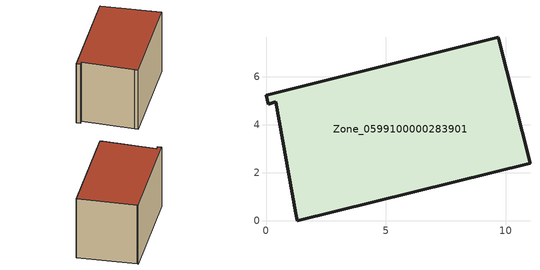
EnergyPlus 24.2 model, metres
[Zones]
Zone_0599100000283901
 floor ground (C_G): 1.31,0 1.23,0.32 0.4,4.95 0.09,4.86 0,5.23 9.68,7.64 9.71,7.57 11.01,2.4 z0
 wall outside (C_F): 1.31,0 11.01,2.4 9.71,7.57 9.68,7.64 0,5.23 0.09,4.86 0.4,4.95 1.23,0.32 1.31,0 z0:5.81
 roof outside (C_R): 1.23,0.32 1.31,0 11.01,2.4 9.71,7.57 9.68,7.64 0,5.23 0.09,4.86 0.4,4.95 z5.81
[BUILDING]
Pand.0599100000283901: North Axis=0; Terrain=City; Loads Convergence Tolerance Value=0.04; Temperature Convergence Tolerance Value=0.4; Solar Distribution=FullExterior; Maximum Number of Warmup Days=25; Minimum Number of Warmup Days=1
[Site:Location]
Rotterdam.The.Hague.AP_ZH_NLD Design_Conditions: Latitude=51.96; Longitude=4.45; Time Zone=1; Elevation=-4.5
[SITE:GROUNDTEMPERATURE:BUILDINGSURFACE]
18, 18, 18, 18, 18, 18, 18, 18, 18, 18, 18, 18
[MATERIAL] Thermal Absorptance=0.9; Solar Absorptance=0.7; Visible Absorptance=0.7
Name | Roughness | Thickness | Conductivity | Density | Specific Heat
G.TI.1975-1991 | MediumSmooth | 0.15 | 0.288461 | 540 | 1210
F.TI.1975-1991 | Rough | 0.3 | 0.230769 | 1920 | 840
R.TI.1975-1991 | MediumRough | 0.2 | 0.153846 | 1500 | 1000
[CONSTRUCTION]
C_G: G.TI.1975-1991
C_F: F.TI.1975-1991
C_R: R.TI.1975-1991
[ZONE]
Zone_0599100000283901: Type=1; Multiplier=1; Ceiling Height=Autocalculate; Volume=Autocalculate; Floor Area=autocalculate; Part of Total Floor Area=Yes
[ZONEINFILTRATION:DESIGNFLOWRATE]
Infil_Zone_0599100000283901: Zone or ZoneList or Space or SpaceList=Zone_0599100000283901; Schedule=AlwaysOn; Design Flow Rate Calculation Method=Flow/Area; Flow Rate per Floor Area=0.003; Constant Term Coefficient=1; Temperature Term Coefficient=0; Velocity Term Coefficient=0; Velocity Squared Term Coefficient=0
[HVACTEMPLATE:ZONE:IDEALLOADSAIRSYSTEM]
Zone_0599100000283901: Maximum Heating Supply Air Temperature=50; Minimum Cooling Supply Air Temperature=13; Maximum Heating Supply Air Humidity Ratio=0.0156; Minimum Cooling Supply Air Humidity Ratio=0.0077; Heating Limit=NoLimit; Cooling Limit=NoLimit; Dehumidification Control Type=ConstantSensibleHeatRatio; Cooling Sensible Heat Ratio=0.7; Dehumidification Setpoint=60; Humidification Control Type=None; Humidification Setpoint=30; Outdoor Air Method=None; Outdoor Air Flow Rate per Person=0.00944; Outdoor Air Flow Rate per Zone Floor Area=0; Outdoor Air Flow Rate per Zone=0; Demand Controlled Ventilation Type=None; Outdoor Air Economizer Type=NoEconomizer; Heat Recovery Type=None; Sensible Heat Recovery Effectiveness=0.7; Latent Heat Recovery Effectiveness=0.65
[ZONECONTROL:THERMOSTAT]
ThermostatControl_Zone_0599100000283901: Zone or ZoneList=Zone_0599100000283901; Control Type Schedule=DualSetpointControlType; Control 1=Thermostat_Zone_0599100000283901; Temperature Difference Between Cutout And Setpoint=0
[THERMOSTATSETPOINT:DUALSETPOINT]
Thermostat_Zone_0599100000283901: Heating Setpoint Temperature Schedule=HeatingSetpoint_Zone_0599100000283901; Cooling Setpoint Temperature Schedule=CoolingSetpoint_Zone_0599100000283901
[SCHEDULE:COMPACT]
HeatingSetpoint_Zone_0599100000283901: Through: 12/31, For: AllDays, Until: 24:00, 21
CoolingSetpoint_Zone_0599100000283901: Through: 12/31, For: AllDays, Until: 24:00, 24
DualSetpointControlType: Through: 12/31, For: AllDays, Until: 24:00, 4
AlwaysOn: Through: 12/31, For: AllDays, Until: 24:00, 1
